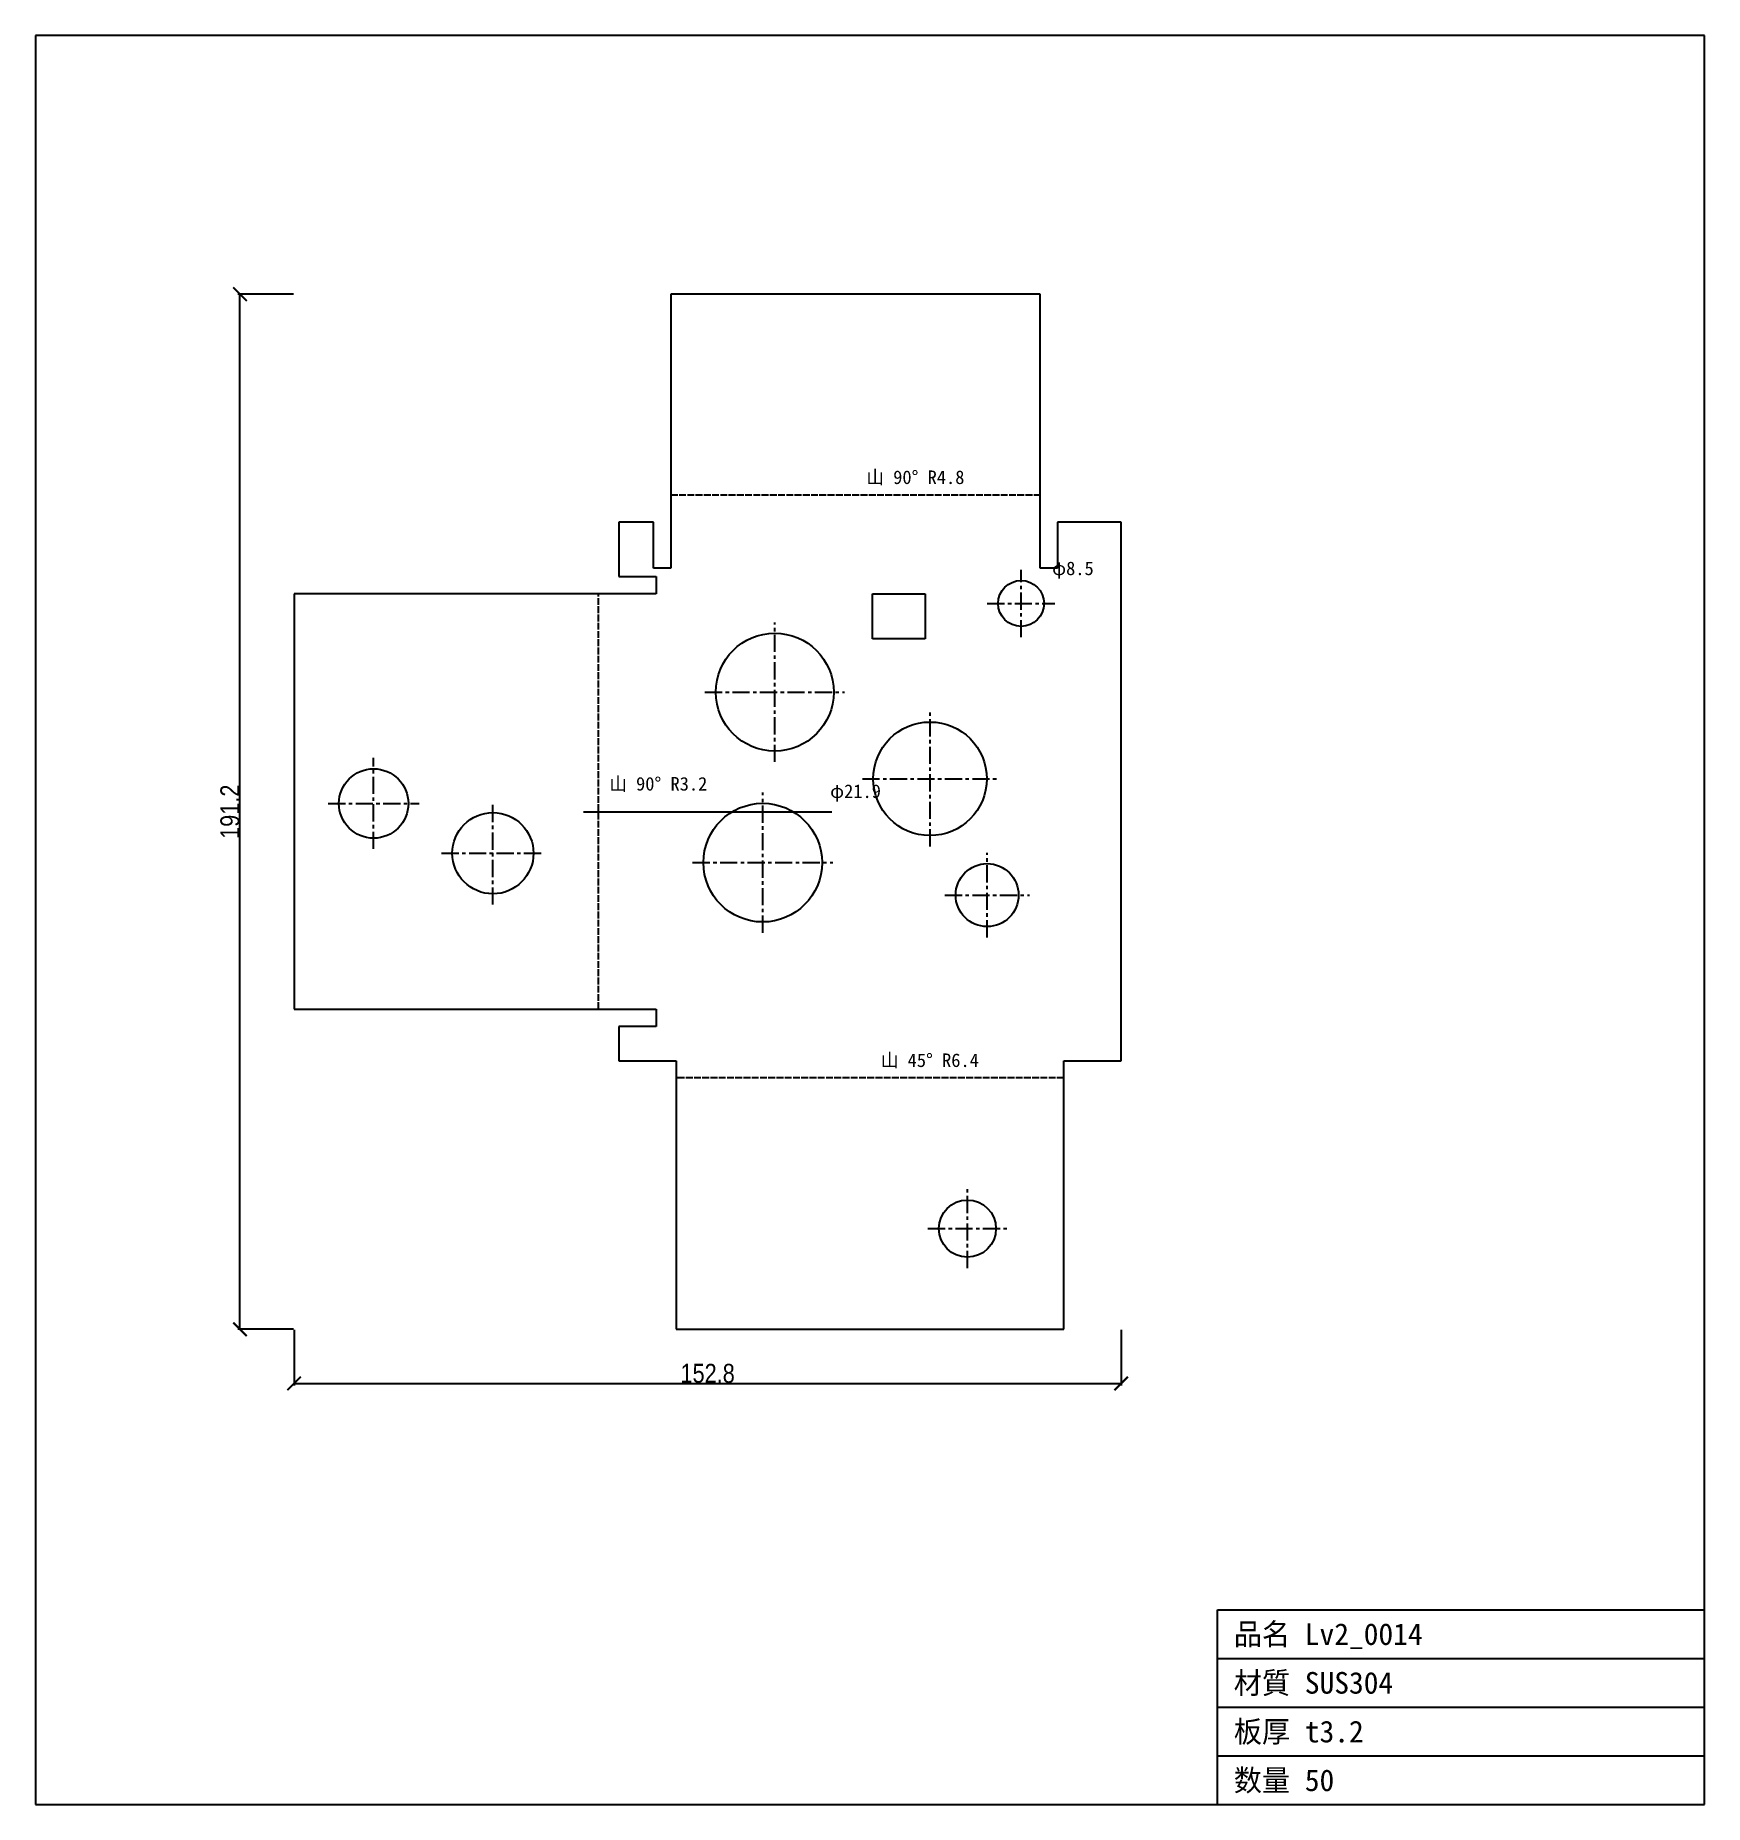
# Model space of a CAD drawing. Header units: millimetres. Extents: x -108 to 201, y -137 to 189.
import ezdxf

# ---------------------------------------------------------------- set-up
doc = ezdxf.new("R2010")
doc.units = ezdxf.units.MM
doc.linetypes.add('CENTER', pattern=[5.08, 3.175, -0.635, 0.635, -0.635])
doc.linetypes.add('DASHED', pattern=[1.524, 1.27, -0.254])
for name, color, linetype in [('BEND', 7, 'Continuous'), ('CENTER', 7, 'Continuous'), ('CUT', 7, 'Continuous'), ('DIM', 7, 'Continuous'), ('FRAME', 7, 'Continuous'), ('MARK', 7, 'Continuous'), ('TEXT', 7, 'Continuous')]:
    doc.layers.add(name, color=color, linetype=linetype)
doc.styles.add('OpenSansCondensed-Light', font='OpenSansCondensed-Light.ttf')
doc.dimstyles.new('EZDXF', dxfattribs={"dimtxt": 0.25, "dimasz": 0.175, "dimexe": 0.375, "dimexo": 0.125, "dimgap": 0.1, "dimtad": 1, "dimlfac": 100, "dimzin": 12, "dimdsep": 46, "dimtxsty": 'OpenSansCondensed-Light', "dimblk": 'ARCHTICK', "dimcen": 2.5, "dimazin": 3, "dimtfac": 0.5, "dimtmove": 2, "dimatfit": 3})

# ---------------------------------------------------------------- blocks, each defined once
blk = doc.blocks.new('_ARCHTICK')
at = {"color": 0, "linetype": 'BYBLOCK', "const_width": 0.15}
blk.add_lwpolyline([(-0.5, -0.5), (0.5, 0.5)], dxfattribs=at)

msp = doc.modelspace()

# ---------------------------------------------------------------- linework, layer by layer
at = {"layer": 'BEND', "color": 4, "linetype": 'DASHED'}
for p, q in [((9.61, 104.56), (77.86, 104.56)), ((-3.77, 9.55), (-3.77, 86.3)), ((82.22, -3.14), (10.6, -3.14))]:
    msp.add_line(p, q, dxfattribs=at)
at = {"layer": 'CENTER', "color": 1, "linetype": 'CENTER'}
for p, q in [((74.32, 78.25), (74.32, 90.73)), ((68.08, 84.49), (80.56, 84.49)), ((28.81, 55.21), (28.81, 81)), ((15.91, 68.11), (41.7, 68.11)), ((57.5, 39.6), (57.5, 64.59)), ((-45.31, 39.14), (-45.31, 55.95)), ((26.58, 23.65), (26.58, 49.56)), ((45, 52.1), (69.99, 52.1)), ((-53.71, 47.54), (-36.9, 47.54)), ((-23.27, 28.85), (-23.27, 47.85)), ((-32.77, 38.35), (-13.77, 38.35)), ((13.63, 36.61), (39.54, 36.61)), ((68.05, 22.81), (68.05, 38.43)), ((60.24, 30.62), (75.86, 30.62)), ((64.4, -38.28), (64.4, -23.72)), ((57.12, -31), (71.68, -31))]:
    msp.add_line(p, q, dxfattribs=at)
at = {"layer": 'CUT'}
for p, q in [((77.86, 141.63), (9.61, 141.63)), ((9.61, 141.63), (9.61, 91.03)), ((77.86, 91.03), (77.86, 141.63)), ((6.41, 99.53), (0, 99.53)), ((0, 99.53), (0, 89.5)), ((6.41, 91.03), (6.41, 99.53)), ((92.82, 99.53), (81.06, 99.53)), ((81.06, 99.53), (81.06, 91.03)), ((92.82, 0), (92.82, 99.53)), ((0, 89.5), (6.9, 89.5)), ((9.61, 91.03), (6.41, 91.03)), ((6.9, 89.5), (6.9, 86.3)), ((81.06, 91.03), (77.86, 91.03)), ((6.9, 86.3), (-60.01, 86.3)), ((-60.01, 86.3), (-60.01, 9.55)), ((46.88, 77.95), (46.88, 86.28)), ((46.88, 86.28), (56.61, 86.28)), ((56.61, 86.28), (56.61, 77.95)), ((56.61, 77.95), (46.88, 77.95)), ((-60.01, 9.55), (6.9, 9.55)), ((6.9, 9.55), (6.9, 6.35)), ((6.9, 6.35), (0, 6.35)), ((0, 6.35), (0, 0)), ((0, 0), (10.6, 0)), ((10.6, 0), (10.6, -49.6)), ((82.22, -49.6), (82.22, 0)), ((82.22, 0), (92.82, 0)), ((10.6, -49.6), (82.22, -49.6))]:
    msp.add_line(p, q, dxfattribs=at)
for centre, radius in [((74.32, 84.49), 4.24), ((28.81, 68.11), 10.89), ((57.5, 52.1), 10.49), ((-45.31, 47.54), 6.41), ((-23.27, 38.35), 7.5), ((26.58, 36.61), 10.96), ((68.05, 30.62), 5.81), ((64.4, -31), 5.28)]:
    msp.add_circle(centre, radius, dxfattribs=at)
at = {"layer": 'FRAME'}
for p, q in [((200.63, 189.44), (-107.81, 189.44)), ((-107.81, 189.44), (-107.81, -137.41)), ((200.63, -137.41), (200.63, 189.44)), ((110.63, -137.41), (110.63, -101.41)), ((110.63, -101.41), (200.63, -101.41)), ((110.63, -110.41), (200.63, -110.41)), ((110.63, -119.41), (200.63, -119.41)), ((110.63, -128.41), (200.63, -128.41)), ((-107.81, -137.41), (200.63, -137.41))]:
    msp.add_line(p, q, dxfattribs=at)
at = {"layer": 'MARK'}
msp.add_line((-6.52, 46.02), (39.33, 46.02), dxfattribs=at)

# ---------------------------------------------------------------- texts
at = {"layer": 'TEXT'}
for s, height, p in [('山 90° R4.8', 2.5, (45.74, 106.56)), ('φ8.5', 2.5, (80.06, 89.73)), ('山 90° R3.2', 2.5, (-1.77, 49.93)), ('φ21.9', 2.5, (39.04, 48.56)), ('山 45° R6.4', 2.5, (48.41, -1.14)), ('品名 Lv2_0014', 4, (113.63, -107.91)), ('材質 SUS304', 4, (113.63, -116.91)), ('板厚 t3.2', 4, (113.63, -125.91)), ('数量 50', 4, (113.63, -134.91))]:
    msp.add_text(s, height=height, dxfattribs=at).set_placement(p)

# ---------------------------------------------------------------- dimensions: what is measured, and where the dimension line sits
at = {"layer": 'DIM'}
msp.add_linear_dim(base=(-70.01, -49.6), p1=(-60.01, -49.6), p2=(-60.01, 141.63), angle=90, dimstyle='EZDXF', override={"dimtxt": 3.5, "dimasz": 2.5, "dimdec": 1, "dimlfac": 1}, dxfattribs=at).render()
msp.add_linear_dim(base=(-60.01, -59.6), p1=(-60.01, -49.6), p2=(92.82, -49.6), dimstyle='EZDXF', override={"dimtxt": 3.5, "dimasz": 2.5, "dimdec": 1, "dimlfac": 1}, dxfattribs=at).render()

doc.saveas('drawing.dxf')
